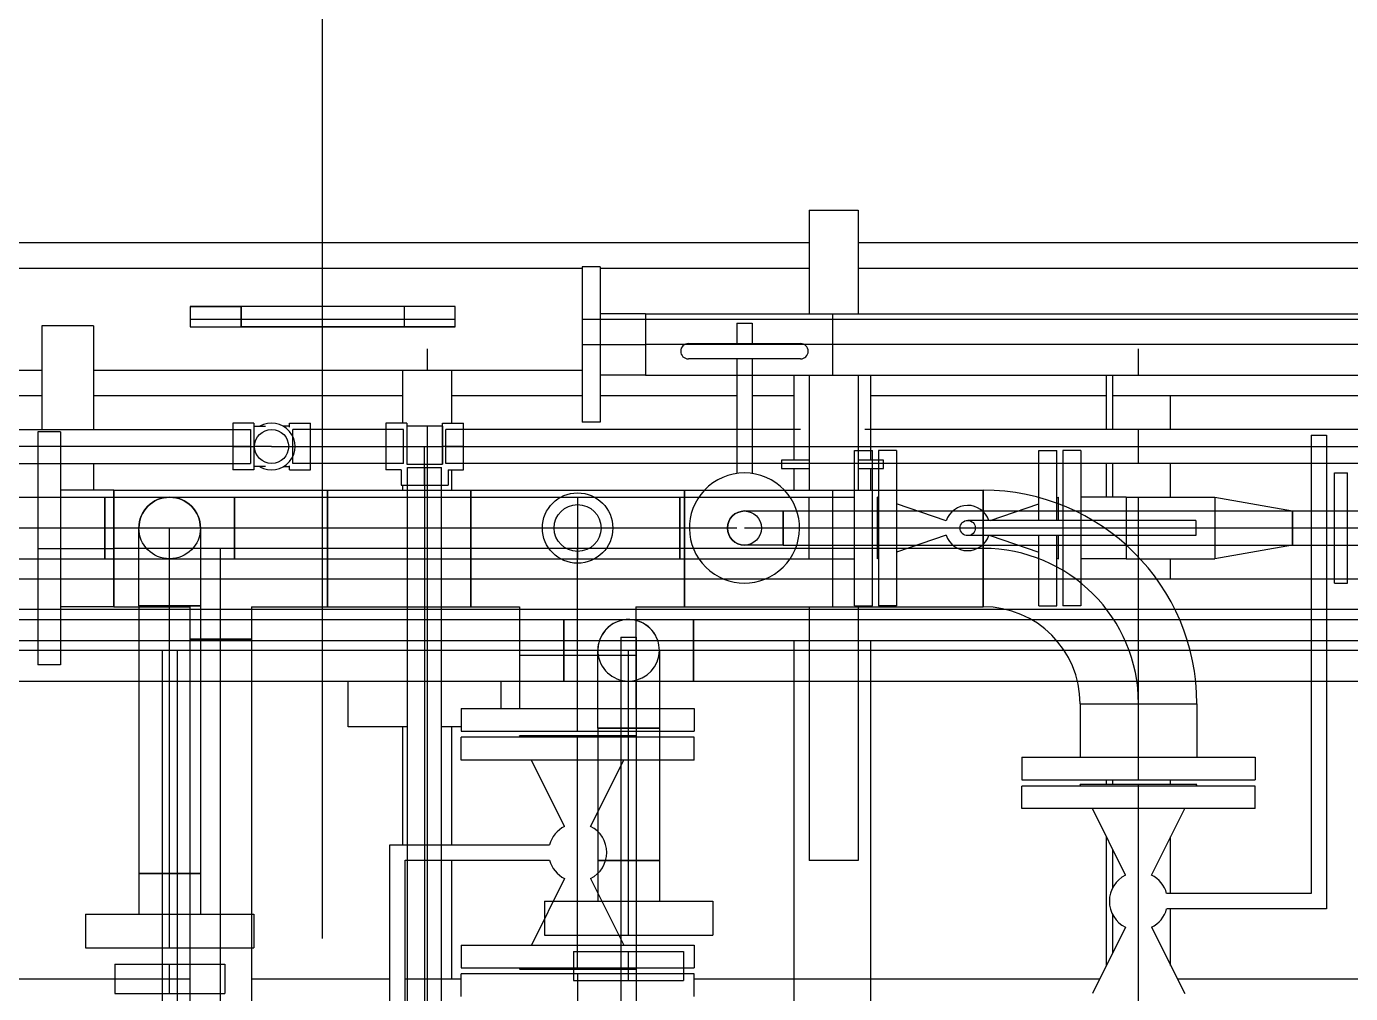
# Model space of a CAD drawing. Header units: inches. Extents: x 295136 to 296247, y 2627183 to 2627409.
# Drawn here: x 295242.062 to 295243.361, y 2627282.395 to 2627283.344 of the extents above; entities that cross this region are included whole.
import ezdxf

# ---------------------------------------------------------------- set-up
doc = ezdxf.new("R2010")
doc.units = ezdxf.units.IN
doc.header["$MEASUREMENT"] = 0
doc.layers.add('EQUIPMENT LAYOUT-EMBED 1_DWG$0$DwgTemplate', color=7, linetype='Continuous')
doc.layers.add('Layout', color=6, linetype='Continuous')

# ---------------------------------------------------------------- blocks, each defined once
blk = doc.blocks.new('A$C55974CAD')
at = {"layer": 'EQUIPMENT LAYOUT-EMBED 1_DWG$0$DwgTemplate', "color": 7, "lineweight": 25}
for p, q in [((52.0302, 6.6), (52.0302, 5.7135)), ((52.0098, 6.3766), (52.0098, 6.2293)), ((52.04, 6.2293), (52.04, 6.3766)), ((52.0702, 6.3766), (52.0702, 6.2293)), ((52.1833, 6.3825), (52.1833, 6.2293)), ((52.2, 6.2293), (52.2, 6.3825)), ((52.2167, 6.3825), (52.2167, 6.0381)), ((52.12, 6.2293), (52.12, 6.325)), ((52.1502, 6.325), (52.1502, 6.2293)), ((51.9698, 6.3046), (51.9698, 6.1301)), ((52, 6.2293), (52, 6.3046)), ((52.0898, 6.3046), (52.0898, 6.2293)), ((52.1, 6.2293), (51.9857, 6.2293)), ((51.9857, 6.207), (51.9857, 6.2293)), ((52, 6.207), (52, 6.2293)), ((52.0098, 6.2293), (52.0098, 6.207)), ((52.04, 6.207), (52.04, 6.2293)), ((52.0702, 6.2293), (52.0702, 5.9453)), ((52.0898, 6.2293), (52.0898, 6.1635)), ((52.1, 6.2293), (52.1, 6.1546)), ((52.2143, 6.2293), (52.1, 6.2293)), ((52.12, 6.1635), (52.12, 6.2293)), ((52.1502, 6.2293), (52.1502, 6.1635)), ((52.1833, 6.2293), (52.1833, 6.207)), ((52.2, 6.207), (52.2, 6.2293)), ((52.2143, 6.207), (52.2143, 6.2293)), ((52.1, 6.207), (51.9857, 6.207)), ((52, 6.1301), (52, 6.207)), ((52.0098, 6.207), (52.0098, 6.0801)), ((52.04, 6.0801), (52.04, 6.207)), ((52.0428, 6.1546), (52.0428, 6.207)), ((52.2143, 6.207), (52.1, 6.207)), ((52.1571, 6.1546), (52.1571, 6.207)), ((52.1833, 6.207), (52.1833, 6.0381)), ((52.2, 6.0381), (52.2, 6.207)), ((51.708, 6.1825), (51.708, 6.1075)), ((51.7413, 6.1825), (51.708, 6.1825)), ((51.7413, 6.1825), (51.7413, 6.1075)), ((51.6635, 6.1539), (51.6635, 6.1)), ((51.6775, 6.1539), (51.6635, 6.1539)), ((51.692, 6.1539), (51.6775, 6.1539)), ((51.692, 6.1539), (51.692, 6.1)), ((52.1, 6.1546), (52.0428, 6.1546)), ((52.0428, 6.1546), (52.1571, 6.1546)), ((52.0428, 6.1546), (52.0428, 6.0801)), ((52.1502, 6.1635), (52.0898, 6.1635)), ((52.0898, 6.1635), (52.12, 6.1635)), ((52.0898, 6.1635), (52.0898, 6.0365)), ((52.1571, 6.1546), (52.1, 6.1546)), ((52.1, 6.1546), (52.1, 6.1546)), ((52.1, 6.1546), (52.1, 6.1546)), ((52.1, 5.9453), (52.1, 6.1546)), ((52.12, 6.1635), (52.12, 6.1635)), ((52.12, 6.1635), (52.12, 6.1635)), ((52.12, 6.0365), (52.12, 6.1635)), ((52.12, 6.1635), (52.1502, 6.1635)), ((52.1502, 6.1635), (52.1502, 6.0365)), ((52.1571, 6.1546), (52.1571, 5.9453)), ((51.7811, 6.1301), (51.7413, 6.1301)), ((51.7811, 6.1301), (51.7811, 6.1075)), ((51.7811, 6.1075), (51.7811, 6.1301)), ((52.0098, 6.1301), (51.7811, 6.1301)), ((51.9698, 6.1301), (51.9698, 6.0198)), ((52, 6.0198), (52, 6.1301)), ((52.0438, 6.1301), (52.0098, 6.1301)), ((52.0438, 6.0698), (52.0438, 6.1301)), ((52.0438, 6.1301), (52.0438, 6.0698)), ((52.0438, 6.1301), (52.12, 6.1301)), ((51.692, 6.1075), (51.6025, 6.1075)), ((52.0001, 6.1075), (51.692, 6.1075)), ((51.708, 6.1075), (51.708, 6.1)), ((51.7413, 6.1075), (51.7413, 6.1)), ((51.7811, 6.1075), (51.7811, 6.1)), ((51.7811, 6.0925), (51.7811, 6.1075)), ((52.0001, 6.1075), (52.0001, 6.1)), ((51.692, 6.0925), (51.6025, 6.0925)), ((51.6635, 6.1), (51.692, 6.1)), ((51.6635, 6.1), (51.6635, 6.046)), ((51.692, 6.1), (51.692, 6.0801)), ((52.0001, 6.0925), (51.692, 6.0925)), ((51.708, 6.1), (51.7811, 6.1)), ((51.708, 6.1), (51.708, 6.0925)), ((51.708, 6.0925), (51.708, 6.0801)), ((51.7413, 6.1), (51.7413, 6.0925)), ((51.7413, 6.0925), (51.7413, 6.0801)), ((51.7811, 6.1), (51.7811, 6.0925)), ((51.7811, 6.1), (52.0001, 6.1)), ((51.7811, 6.0925), (51.7811, 6.0801)), ((51.7811, 6.0801), (51.7811, 6.0925)), ((52.0001, 6.1), (52.0001, 6.0925)), ((52.0001, 6.1), (52.0098, 6.1)), ((52.0098, 6.1), (52.0438, 6.1)), ((52.0438, 6.1), (52.0438, 6.1)), ((52.0438, 6.1), (52.0438, 6.1)), ((52.0438, 6.1), (52.12, 6.1)), ((52.0111, 6.0801), (51.2762, 6.0801)), ((51.692, 6.0801), (51.692, 6.046)), ((51.708, 6.0801), (51.708, 6.0198)), ((51.7413, 6.0801), (51.7413, 6.0198)), ((51.7811, 6.0801), (51.7811, 6.0698)), ((51.7811, 6.0698), (51.7811, 6.0801)), ((52.0098, 6.0801), (52.0098, 6.0198)), ((52.0111, 6.0198), (52.0111, 6.0801)), ((52.0111, 6.0801), (52.0111, 6.0198)), ((52.0428, 6.0801), (52.0111, 6.0801)), ((52.04, 6.0198), (52.04, 6.0801)), ((51.7811, 6.0698), (51.7413, 6.0698)), ((52.0438, 6.0698), (51.7811, 6.0698)), ((52.12, 6.0698), (52.0438, 6.0698)), ((51.2762, 6.05), (52.0111, 6.05)), ((51.692, 6.046), (51.6635, 6.046)), ((52.0111, 6.05), (52.0111, 6.05)), ((52.0111, 6.05), (52.1, 6.05)), ((52.223, 6.0381), (52.177, 6.0381)), ((52.177, 6.0174), (52.177, 6.0381)), ((52.1833, 6.0381), (52.1833, 6.0206)), ((52.2, 6.0381), (52.2, 6.0206)), ((52.2, 6.0206), (52.2, 6.0381)), ((52.2167, 6.0381), (52.2167, 6.0206)), ((52.223, 6.0174), (52.223, 6.0381)), ((52.1502, 6.0365), (52.0898, 6.0365)), ((52.0898, 6.0365), (52.0898, 5.9453)), ((52.0898, 6.0365), (52.12, 6.0365)), ((52.12, 5.9453), (52.12, 6.0365)), ((52.12, 6.0365), (52.12, 6.0365)), ((52.12, 6.0365), (52.1502, 6.0365)), ((52.1502, 6.0365), (52.1502, 5.9453)), ((52.0111, 6.0198), (51.2762, 6.0198)), ((51.708, 6.0198), (51.708, 6.0174)), ((51.7413, 6.0174), (51.708, 6.0174)), ((51.7413, 6.0198), (51.7413, 6.0174)), ((51.9698, 6.0198), (51.9698, 5.8667)), ((52, 5.8667), (52, 6.0198)), ((52.0098, 6.0198), (52.0098, 5.7571)), ((52.0428, 6.0198), (52.0111, 6.0198)), ((52.04, 5.7571), (52.04, 6.0198)), ((52.0428, 6.0198), (52.0428, 5.9453)), ((52.223, 6.0174), (52.177, 6.0174)), ((52.1802, 6.006), (52.1802, 6.0174)), ((52.2167, 6.0206), (52.1833, 6.0206)), ((52.2, 6.0206), (52.2, 6.0174)), ((52.2, 6.0174), (52.2, 6.0174)), ((52.2, 6), (52.2, 6.0174)), ((52.2198, 6.0174), (52.2198, 6.006)), ((52.2, 6), (52.2, 5.9619)), ((52.1802, 5.9883), (52.1802, 5.9825)), ((52.2198, 5.9825), (52.2198, 5.9883)), ((52.177, 5.9825), (52.181, 5.9825)), ((52.177, 5.9825), (52.177, 5.9619)), ((52.1833, 5.9793), (52.2167, 5.9793)), ((52.1833, 5.9619), (52.1833, 5.9793)), ((52.2167, 5.9619), (52.2167, 5.9793)), ((52.219, 5.9825), (52.223, 5.9825)), ((52.223, 5.9825), (52.223, 5.9619)), ((52.177, 5.9619), (52.223, 5.9619)), ((52.1833, 5.8881), (52.1833, 5.9619)), ((52.2, 5.9619), (52.2, 5.8881)), ((52.2167, 5.8881), (52.2167, 5.9619)), ((52.0428, 5.9453), (52.1571, 5.9453)), ((52.1, 5.9453), (52.0428, 5.9453)), ((52.0428, 5.9453), (52.0428, 5.8046)), ((52.0702, 5.9453), (52.0702, 5.9453)), ((52.0702, 5.9453), (52.0702, 5.5953)), ((52.0898, 5.9453), (52.0898, 5.9453)), ((52.0898, 5.9453), (52.0898, 5.7)), ((52.1, 5.9453), (52.1, 5.9453)), ((52.1, 5.8046), (52.1, 5.9453)), ((52.1571, 5.9453), (52.1, 5.9453)), ((52.12, 5.7), (52.12, 5.9453)), ((52.12, 5.9453), (52.12, 5.9453)), ((52.1502, 5.9453), (52.1502, 5.9453)), ((52.1502, 5.9453), (52.1502, 5.7)), ((52.1571, 5.9453), (52.1571, 5.8046)), ((51.3445, 5.8841), (51.7942, 5.8841)), ((51.7942, 5.8841), (51.8092, 5.8841)), ((51.8092, 5.8841), (51.8092, 5.7276)), ((52.223, 5.8881), (52.177, 5.8881)), ((52.177, 5.873), (52.177, 5.8881)), ((52.1833, 5.8706), (52.1833, 5.8881)), ((52.2, 5.8881), (52.2, 5.8706)), ((52.2, 5.8881), (52.2, 5.8706)), ((52.2167, 5.8706), (52.2167, 5.8881)), ((52.223, 5.8674), (52.223, 5.8881)), ((51.3445, 5.8691), (51.7942, 5.8691)), ((51.7942, 5.8691), (51.7942, 5.7276)), ((52.1619, 5.873), (52.1619, 5.85)), ((52.177, 5.873), (52.1619, 5.873)), ((52.1833, 5.8706), (52.2167, 5.8706)), ((52.2, 5.8706), (52.2, 5.8674)), ((51.6025, 5.8667), (51.6775, 5.8667)), ((51.6775, 5.8667), (51.7942, 5.8667)), ((51.7942, 5.8667), (51.8092, 5.8667)), ((51.8092, 5.8667), (52.0098, 5.8667)), ((51.9698, 5.8667), (51.9698, 5.8333)), ((52, 5.8333), (52, 5.8667)), ((52.0098, 5.8667), (52.1571, 5.8667)), ((52.1571, 5.8667), (52.1619, 5.8667)), ((52.1619, 5.8667), (52.1794, 5.8667)), ((52.1794, 5.8667), (52.1794, 5.8333)), ((52.1825, 5.8674), (52.1825, 5.85)), ((52.223, 5.8674), (52.1825, 5.8674)), ((52.2, 5.8674), (52.2, 5.8325)), ((52.2198, 5.8325), (52.2198, 5.8674)), ((51.6775, 5.85), (51.6025, 5.85)), ((51.7942, 5.85), (51.6775, 5.85)), ((51.8092, 5.85), (51.7942, 5.85)), ((52.0098, 5.85), (51.8092, 5.85)), ((52.1571, 5.85), (52.0098, 5.85)), ((52.1619, 5.85), (52.1571, 5.85)), ((52.1619, 5.85), (52.1794, 5.85)), ((52.1619, 5.85), (52.1619, 5.827)), ((52.1794, 5.85), (52.1619, 5.85)), ((52.1794, 5.85), (52.1825, 5.85)), ((52.1825, 5.85), (52.2, 5.85)), ((52.1825, 5.85), (52.1825, 5.8325)), ((51.6025, 5.8333), (51.6775, 5.8333)), ((51.6775, 5.8333), (51.7942, 5.8333)), ((51.7942, 5.8333), (51.8092, 5.8333)), ((51.8092, 5.8333), (52.0098, 5.8333)), ((51.9698, 5.8333), (51.9698, 5.7571)), ((52, 5.7571), (52, 5.8333)), ((52.0098, 5.8333), (52.1571, 5.8333)), ((52.1571, 5.8333), (52.1619, 5.8333)), ((52.1619, 5.8333), (52.1794, 5.8333)), ((52.1825, 5.8325), (52.223, 5.8325)), ((52.2198, 5.8325), (52.1825, 5.8325)), ((52.1833, 5.8293), (52.2167, 5.8293)), ((52.1833, 5.8119), (52.1833, 5.8293)), ((52.2, 5.8325), (52.2, 5.8325)), ((52.2, 5.8293), (52.2, 5.8325)), ((52.2, 5.8325), (52.2, 5.8325)), ((52.2, 5.8293), (52.2, 5.8119)), ((52.2, 5.8119), (52.2, 5.8293)), ((52.2167, 5.8119), (52.2167, 5.8293)), ((52.223, 5.8325), (52.223, 5.8119)), ((52.177, 5.827), (52.1619, 5.827)), ((52.177, 5.827), (52.177, 5.8119)), ((51.6604, 5.8143), (51.6827, 5.8143)), ((51.6827, 5.5857), (51.6827, 5.8143)), ((51.6886, 5.8143), (51.6886, 5.5857)), ((51.7109, 5.8143), (51.6886, 5.8143)), ((51.7109, 5.8143), (51.7109, 5.5857)), ((51.8924, 5.5857), (51.8924, 5.8143)), ((51.8924, 5.8143), (51.9147, 5.8143)), ((51.9147, 5.5857), (51.9147, 5.8143)), ((51.9207, 5.8143), (51.9207, 5.5857)), ((51.943, 5.8143), (51.9207, 5.8143)), ((51.943, 5.8143), (51.943, 5.5857)), ((52.0428, 5.8046), (52.1571, 5.8046)), ((52.0428, 5.8046), (52.0428, 5.7571)), ((52.1, 5.8046), (52.0428, 5.8046)), ((52.1, 5.8046), (52.1, 5.8046)), ((52.1, 5.5953), (52.1, 5.8046)), ((52.1, 5.8046), (52.1, 5.8046)), ((52.1571, 5.8046), (52.1, 5.8046)), ((52.1571, 5.8046), (52.1571, 5.5953)), ((52.177, 5.8119), (52.223, 5.8119)), ((52.1833, 5.5), (52.1833, 5.8119)), ((52.2, 5.8119), (52.2, 5.4875)), ((52.2167, 5.4875), (52.2167, 5.8119)), ((51.6871, 5.7571), (51.6871, 5.6428)), ((51.6886, 5.7564), (51.6871, 5.7571)), ((51.9147, 5.7564), (51.9162, 5.7571)), ((51.9162, 5.6428), (51.9162, 5.7571)), ((51.9953, 5.7571), (51.943, 5.7571)), ((51.9698, 5.7571), (51.9698, 5.7135)), ((51.9953, 5.7571), (51.9953, 5.6428)), ((51.9954, 5.7571), (51.9954, 5.6428)), ((52.0428, 5.7571), (51.9954, 5.7571)), ((52, 5.7135), (52, 5.7571)), ((52.0098, 5.7571), (52.0098, 5.6428)), ((52.04, 5.6428), (52.04, 5.7571)), ((51.776, 5.7128), (51.7109, 5.7452)), ((51.8273, 5.7128), (51.8924, 5.7452)), ((51.7207, 5.7325), (51.7207, 5.6596)), ((51.7364, 5.7325), (51.7207, 5.7325)), ((51.754, 5.7325), (51.7364, 5.7325)), ((51.754, 5.7325), (51.754, 5.7237)), ((51.754, 5.7237), (51.754, 5.6762)), ((51.9953, 5.7135), (51.9698, 5.7135)), ((51.9698, 5.7135), (51.9953, 5.7135)), ((51.9698, 5.7135), (51.9698, 5.6198)), ((51.9954, 5.7135), (51.9953, 5.7135)), ((51.9953, 5.7135), (51.9954, 5.7135)), ((52.0302, 5.7135), (51.9954, 5.7135)), ((51.9954, 5.7135), (52, 5.7135)), ((52, 5.7135), (52, 5.7135)), ((52, 5.7135), (52, 5.7135)), ((52, 5.6198), (52, 5.7135)), ((52, 5.7135), (52.0302, 5.7135)), ((52.0302, 5.7135), (52.0302, 5.5865)), ((51.6827, 5.7), (51.608, 5.7)), ((51.6762, 5.7039), (51.6762, 5.65)), ((51.6827, 5.7039), (51.6762, 5.7039)), ((51.6871, 5.7039), (51.6827, 5.7039)), ((51.7047, 5.7039), (51.6871, 5.7039)), ((51.6871, 5.7), (51.9162, 5.7)), ((51.7047, 5.7039), (51.7047, 5.65)), ((51.9207, 5.7), (51.9953, 5.7)), ((51.9953, 5.7), (51.9954, 5.7)), ((51.9954, 5.7), (52.1, 5.7)), ((52.1502, 5.7), (52.0898, 5.7)), ((52.0898, 5.7), (52.0898, 5.5999)), ((52.12, 5.5999), (52.12, 5.7)), ((52.12, 5.7), (52.12, 5.7)), ((52.12, 5.7), (52.12, 5.7)), ((52.1502, 5.7), (52.1502, 5.5999)), ((51.776, 5.6872), (51.7109, 5.6547)), ((51.8273, 5.6872), (51.8924, 5.6547)), ((52.3, 5.6955), (52.2238, 5.6955)), ((52.2238, 5.678), (52.2238, 5.6955)), ((52.3, 5.6955), (52.3, 5.6335)), ((52.3762, 5.6955), (52.3, 5.6955)), ((52.3762, 5.678), (52.3762, 5.6955)), ((51.7619, 5.6801), (51.754, 5.6801)), ((51.754, 5.6762), (51.754, 5.6575)), ((51.781, 5.6801), (51.7619, 5.6801)), ((51.7938, 5.6801), (51.781, 5.6801)), ((51.7938, 5.6724), (51.7938, 5.6801)), ((51.8223, 5.6801), (51.7938, 5.6801)), ((51.7938, 5.6801), (51.7938, 5.6724)), ((51.8414, 5.6801), (51.8223, 5.6801)), ((51.9162, 5.6801), (51.8414, 5.6801)), ((51.9207, 5.6801), (51.9162, 5.6801)), ((51.9238, 5.6801), (51.9207, 5.6801)), ((51.9238, 5.6198), (51.9238, 5.6801)), ((51.9238, 5.6801), (51.9238, 5.6198)), ((51.9238, 5.6801), (51.9953, 5.6801)), ((51.9953, 5.6801), (51.9954, 5.6801)), ((51.9954, 5.6801), (52, 5.6801)), ((52.3, 5.678), (52.2238, 5.678)), ((52.2698, 5.6335), (52.2698, 5.678)), ((52.3762, 5.678), (52.3, 5.678)), ((52.3302, 5.6335), (52.3302, 5.678)), ((51.7938, 5.6575), (51.7938, 5.6724)), ((51.7938, 5.6724), (51.7938, 5.6575)), ((51.7165, 5.6575), (51.5128, 5.6575)), ((51.6762, 5.65), (51.7047, 5.65)), ((51.6762, 5.65), (51.6762, 5.596)), ((51.7047, 5.65), (51.7047, 5.596)), ((51.8869, 5.6575), (51.7165, 5.6575)), ((51.7207, 5.6596), (51.7207, 5.6575)), ((51.7207, 5.6575), (51.7207, 5.65)), ((51.7207, 5.65), (51.7938, 5.65)), ((51.7207, 5.65), (51.7207, 5.6425)), ((51.754, 5.6575), (51.754, 5.65)), ((51.754, 5.65), (51.754, 5.6425)), ((51.7938, 5.6425), (51.7938, 5.6575)), ((51.7938, 5.6575), (51.7938, 5.65)), ((51.7938, 5.65), (51.9238, 5.65)), ((51.7938, 5.65), (51.7938, 5.6425)), ((51.9162, 5.6575), (51.8869, 5.6575)), ((51.9207, 5.6575), (51.9162, 5.6575)), ((51.9953, 5.6575), (51.9207, 5.6575)), ((51.9238, 5.65), (51.9238, 5.65)), ((51.9238, 5.65), (51.9238, 5.65)), ((51.9238, 5.65), (52, 5.65)), ((51.9954, 5.6575), (51.9953, 5.6575)), ((52.0128, 5.6575), (51.9954, 5.6575)), ((52.0128, 5.6575), (52.0128, 5.65)), ((52.0128, 5.65), (52.0128, 5.6425)), ((51.7109, 5.6425), (51.6025, 5.6425)), ((51.6886, 5.6436), (51.6871, 5.6428)), ((51.8924, 5.6425), (51.7109, 5.6425)), ((51.7207, 5.6425), (51.7207, 5.5674)), ((51.754, 5.6425), (51.754, 5.5674)), ((51.7938, 5.6198), (51.7938, 5.6425)), ((51.7938, 5.6425), (51.7938, 5.6198)), ((51.9147, 5.6425), (51.8924, 5.6425)), ((51.9147, 5.6436), (51.9162, 5.6428)), ((51.9207, 5.6425), (51.9147, 5.6425)), ((51.943, 5.6425), (51.9207, 5.6425)), ((51.9953, 5.6428), (51.943, 5.6428)), ((52.0098, 5.6425), (51.943, 5.6425)), ((52.0428, 5.6428), (51.9954, 5.6428)), ((52.0098, 5.6428), (52.0098, 5.473)), ((52.0128, 5.6425), (52.0098, 5.6425)), ((52.04, 5.473), (52.04, 5.6428)), ((52.0428, 5.6428), (52.0428, 5.5953)), ((52.3, 5.6335), (52.2698, 5.6335)), ((52.2698, 5.6335), (52.2698, 3.1179)), ((52.3, 5.6335), (52.2698, 5.6335)), ((52.3, 3.1179), (52.3, 5.6335)), ((52.3302, 5.6335), (52.3, 5.6335)), ((52.3302, 5.6335), (52.3, 5.6335)), ((52.3302, 5.6335), (52.3302, 3.1179)), ((51.7938, 5.6198), (51.754, 5.6198)), ((51.8924, 5.6198), (51.7938, 5.6198)), ((51.9147, 5.6198), (51.8924, 5.6198)), ((51.9207, 5.6198), (51.9147, 5.6198)), ((51.9238, 5.6198), (51.9207, 5.6198)), ((51.943, 5.6198), (51.9238, 5.6198)), ((52, 5.6198), (51.943, 5.6198)), ((51.9698, 5.6198), (51.9698, 5.5865)), ((52, 5.5865), (52, 5.6198)), ((51.6827, 5.596), (51.6762, 5.596)), ((51.6886, 5.596), (51.6827, 5.596)), ((51.7047, 5.596), (51.6886, 5.596)), ((52.1502, 5.5999), (52.0898, 5.5999)), ((52.0898, 5.5999), (52.12, 5.5999)), ((52.0898, 5.5999), (52.0898, 5.5953)), ((52.12, 5.5953), (52.12, 5.5999)), ((52.12, 5.5999), (52.12, 5.5998)), ((52.12, 5.5999), (52.1502, 5.5999)), ((52.12, 5.5998), (52.12, 5.5998)), ((52.1502, 5.5999), (52.1502, 5.5953)), ((51.6604, 5.5857), (51.6827, 5.5857)), ((51.7109, 5.5857), (51.6886, 5.5857)), ((51.8924, 5.5857), (51.9147, 5.5857)), ((51.943, 5.5857), (51.9207, 5.5857)), ((51.9698, 5.5865), (51.9698, 5.5865)), ((51.9698, 5.5865), (52, 5.5865)), ((52.0098, 5.5865), (51.9698, 5.5865)), ((51.9698, 5.5865), (51.9698, 5.4875)), ((52, 5.5865), (52, 5.5865)), ((52, 5.5865), (52.0098, 5.5865)), ((52, 5.4875), (52, 5.5865)), ((52.0098, 5.5865), (52.0302, 5.5865)), ((52.0302, 5.5865), (52.0098, 5.5865)), ((52.0302, 5.5865), (52.0302, 5.5865)), ((52.0302, 5.5865), (52.0302, 4.3262)), ((52.1, 5.5953), (52.0428, 5.5953)), ((52.0428, 5.5953), (52.0428, 5.3024)), ((52.0428, 5.5953), (52.1571, 5.5953)), ((52.0702, 5.5953), (52.0702, 5.5953)), ((52.0702, 5.5953), (52.0702, 5.1324)), ((52.0898, 5.5953), (52.0898, 5.5953)), ((52.0898, 5.5953), (52.0898, 5.4729)), ((52.1, 5.3024), (52.1, 5.5953)), ((52.1571, 5.5953), (52.1, 5.5953)), ((52.1, 5.5953), (52.1, 5.5953)), ((52.12, 5.5439), (52.12, 5.5953)), ((52.12, 5.5953), (52.12, 5.5953)), ((52.1502, 5.5953), (52.1502, 5.5953)), ((52.1502, 5.5953), (52.1502, 5.4729)), ((52.1571, 5.5953), (52.1571, 5.3024)), ((52.2859, 5.4814), (52.2859, 5.5914)), ((52.3009, 5.5914), (52.3009, 5.4814)), ((51.754, 5.5674), (51.7207, 5.5674)), ((52.1833, 5.5439), (52.1734, 5.5439)), ((52.2167, 5.5439), (52.1833, 5.5439)), ((52.2698, 5.5439), (52.2167, 5.5439)), ((52.2859, 5.5439), (52.2698, 5.5439)), ((52.321, 5.5439), (52.3009, 5.5439)), ((52.321, 5.5439), (52.321, 5.5364)), ((52.1033, 5.4983), (52.1033, 5.5364)), ((52.12, 5.4983), (52.12, 5.5364)), ((52.1367, 5.5364), (52.1367, 5.4983)), ((52.321, 5.5364), (52.321, 5.5289)), ((52.1833, 5.5289), (52.1734, 5.5289)), ((52.2167, 5.5289), (52.1833, 5.5289)), ((52.2698, 5.5289), (52.2167, 5.5289)), ((52.2859, 5.5289), (52.2698, 5.5289)), ((52.321, 5.5289), (52.3009, 5.5289)), ((52.1367, 5.4983), (52.1033, 5.4983)), ((52.1033, 5.4983), (52.1033, 5.1621)), ((52.1033, 5.4983), (52.1367, 5.4983)), ((52.12, 5.1833), (52.12, 5.4983)), ((52.12, 5.4983), (52.12, 5.4983)), ((52.12, 5.4983), (52.12, 5.4983)), ((52.1367, 5.4983), (52.1367, 5.2121)), ((52.1833, 5.4), (52.1833, 5.5)), ((51.9698, 5.4875), (51.9698, 5.4125)), ((52, 5.4125), (52, 5.4875)), ((52.2, 5.4875), (52.2, 5.4125)), ((52.2167, 5.4815), (52.2167, 5.4875)), ((52.0098, 5.473), (52.0098, 5.425)), ((52.04, 5.425), (52.04, 5.473)), ((52.0898, 5.4729), (52.12, 5.4729)), ((52.0898, 5.4729), (52.12, 5.4729)), ((52.0898, 5.4729), (52.0898, 5.4284)), ((52.12, 5.4729), (52.1502, 5.4729)), ((52.12, 5.4729), (52.1502, 5.4729)), ((52.1502, 5.4729), (52.1502, 5.4284)), ((52.0438, 5.4284), (52.12, 5.4284)), ((52.0438, 5.4284), (52.0438, 5.4109)), ((52.12, 5.4284), (52.1962, 5.4284)), ((52.1962, 5.4284), (52.1962, 5.4109)), ((52.0098, 5.425), (52.0098, 5.2303)), ((52.04, 5.2792), (52.04, 5.425)), ((52.2167, 5.4125), (52.2167, 5.4185)), ((51.9698, 5.4125), (51.9698, 5.2098)), ((52, 5.2228), (52, 5.4125)), ((52.0438, 5.4109), (52.12, 5.4109)), ((52.12, 5.4049), (52.0438, 5.4049)), ((52.0438, 5.3874), (52.0438, 5.4049)), ((52.1502, 5.4064), (52.0898, 5.4064)), ((52.0904, 5.4049), (52.0898, 5.4064)), ((52.12, 5.4109), (52.1571, 5.4109)), ((52.1571, 5.4049), (52.12, 5.4049)), ((52.1496, 5.4049), (52.1502, 5.4064)), ((52.1571, 5.4109), (52.1785, 5.4109)), ((52.1785, 5.4049), (52.1571, 5.4049)), ((52.1785, 5.4109), (52.1962, 5.4109)), ((52.1962, 5.4049), (52.1785, 5.4049)), ((52.1962, 5.3874), (52.1962, 5.4049)), ((52.2, 5.4125), (52.2, 4.9808)), ((52.2167, 4.7381), (52.2167, 5.4125)), ((52.1833, 4.9808), (52.1833, 5.4)), ((52.12, 5.3874), (52.0438, 5.3874)), ((52.1129, 5.3386), (52.0963, 5.3874)), ((52.1571, 5.3874), (52.12, 5.3874)), ((52.1271, 5.3386), (52.1437, 5.3874)), ((52.1833, 5.3874), (52.1571, 5.3874)), ((52.1962, 5.3874), (52.1833, 5.3874)), ((52.1125, 5.0937), (52.1125, 5.3175)), ((52.1275, 5.0937), (52.1275, 5.3175)), ((52.1, 5.3024), (52.0428, 5.3024)), ((52.0428, 5.3024), (52.1571, 5.3024)), ((52.1571, 5.3024), (52.1, 5.3024)), ((52.1, 5.3024), (52.1, 5.3024)), ((52.1, 5.3024), (52.1, 5.3024)), ((52.1125, 5.2954), (52.0963, 5.2477)), ((52.1275, 5.2954), (52.1437, 5.2477)), ((52.04, 5.1143), (52.04, 5.2792)), ((51.8447, 5.0357), (51.8447, 5.2643)), ((51.8447, 5.2643), (51.8669, 5.2643)), ((51.8669, 5.0357), (51.8669, 5.2643)), ((51.8729, 5.2643), (51.8729, 5.0357)), ((51.8952, 5.2643), (51.8729, 5.2643)), ((51.8952, 5.2643), (51.8952, 5.0357)), ((52.0438, 5.2477), (52.1125, 5.2477)), ((52.0438, 5.2477), (52.0438, 5.2302)), ((52.1275, 5.2477), (52.1499, 5.2477)), ((52.1499, 5.2477), (52.1833, 5.2477)), ((52.1833, 5.2477), (52.1962, 5.2477)), ((52.1962, 5.2477), (52.1962, 5.2302)), ((52, 5.0995), (52, 5.2228)), ((52.0098, 5.2303), (52.0098, 5.1023)), ((52.0438, 5.2302), (52.1125, 5.2302)), ((52.12, 5.2242), (52.0438, 5.2242)), ((52.0438, 5.2067), (52.0438, 5.2242)), ((52.0904, 5.2302), (52.0898, 5.2286)), ((52.0898, 5.2286), (52.1125, 5.2286)), ((52.142, 5.2242), (52.12, 5.2242)), ((52.1275, 5.2302), (52.1443, 5.2302)), ((52.1275, 5.2286), (52.1437, 5.2286)), ((52.1833, 5.2242), (52.142, 5.2242)), ((52.1437, 5.2286), (52.1502, 5.2286)), ((52.1443, 5.2302), (52.1833, 5.2302)), ((52.1496, 5.2302), (52.1502, 5.2286)), ((52.1833, 5.2302), (52.1962, 5.2302)), ((52.1962, 5.2242), (52.1833, 5.2242)), ((52.1962, 5.2067), (52.1962, 5.2242)), ((51.8669, 5.2064), (51.8685, 5.2071)), ((51.8685, 5.0928), (51.8685, 5.2071)), ((51.9476, 5.2071), (51.8952, 5.2071)), ((51.9476, 5.2071), (51.9476, 5.0928)), ((51.9476, 5.2071), (51.9476, 5.0928)), ((51.9698, 5.2098), (51.9698, 5.094)), ((52.12, 5.2067), (52.0438, 5.2067)), ((52.0898, 5.1622), (52.0898, 5.2067)), ((52.1367, 5.2067), (52.12, 5.2067)), ((52.1367, 5.2121), (52.1367, 4.9808)), ((52.1833, 5.2067), (52.1367, 5.2067)), ((52.1502, 5.1622), (52.1502, 5.2067)), ((52.1962, 5.2067), (52.1833, 5.2067)), ((51.7283, 5.1628), (51.6632, 5.1952)), ((51.7795, 5.1628), (51.8447, 5.1952)), ((52.12, 4.9808), (52.12, 5.1833)), ((52.1367, 5.1622), (52.0898, 5.1622)), ((52.0898, 5.1622), (52.0898, 5.1485)), ((52.12, 5.1622), (52.0898, 5.1622)), ((52.1033, 5.1621), (52.1033, 4.9808)), ((52.1367, 5.1622), (52.12, 5.1622)), ((52.1502, 5.1622), (52.1367, 5.1622)), ((52.1502, 5.1622), (52.1367, 5.1622)), ((52.1502, 5.1622), (52.1502, 5.0751)), ((51.6394, 5.15), (51.8685, 5.15)), ((51.8729, 5.15), (51.9476, 5.15)), ((51.9476, 5.15), (51.9476, 5.15)), ((51.9476, 5.15), (51.9476, 5.15)), ((52.0898, 5.1485), (52.0898, 5.0751)), ((51.7283, 5.1372), (51.6632, 5.1047)), ((51.7795, 5.1372), (51.8447, 5.1047)), ((52.0702, 5.1324), (52.0702, 4.9808)), ((51.7464, 4.9658), (51.7464, 5.1223)), ((51.7614, 4.9808), (51.7614, 5.1223)), ((52.0098, 5.1023), (52.0098, 4.9808)), ((52.04, 4.9808), (52.04, 5.1143)), ((51.8669, 5.0936), (51.8685, 5.0928)), ((51.9476, 5.0928), (51.8952, 5.0928)), ((51.9698, 5.094), (51.9698, 4.9808)), ((52, 4.9808), (52, 5.0995)), ((52.12, 5.0937), (52.1125, 5.0937)), ((52.1275, 5.0937), (52.12, 5.0937)), ((52.1033, 5.0751), (52.0898, 5.0751)), ((52.1033, 4.9989), (52.0898, 5.0751)), ((52.1033, 5.0751), (52.0898, 5.0751)), ((52.12, 5.0751), (52.1033, 5.0751)), ((52.1367, 5.0751), (52.1033, 5.0751)), ((52.1367, 5.0751), (52.12, 5.0751)), ((52.1502, 5.0751), (52.1367, 5.0751)), ((52.1502, 5.0751), (52.1367, 4.9989)), ((52.1502, 5.0751), (52.1367, 5.0751)), ((51.8447, 5.0357), (51.8669, 5.0357)), ((51.8952, 5.0357), (51.8729, 5.0357)), ((52.12, 4.9989), (52.1033, 4.9989)), ((52.1033, 4.9989), (52.12, 4.9989)), ((52.1367, 4.9989), (52.12, 4.9989)), ((52.12, 4.9989), (52.1367, 4.9989)), ((52.2111, 4.9808), (51.7614, 4.9808)), ((51.9698, 4.9808), (51.9698, 4.9658)), ((52, 4.9658), (52, 4.9808)), ((52.0098, 4.9808), (52.0098, 4.9658)), ((52.04, 4.9658), (52.04, 4.9808)), ((52.0702, 4.9808), (52.0702, 4.9658)), ((52.1033, 4.9808), (52.1033, 4.9658)), ((52.12, 4.9658), (52.12, 4.9808)), ((52.1367, 4.9808), (52.1367, 4.9658)), ((52.1833, 4.9658), (52.1833, 4.9808)), ((52.2, 4.9808), (52.2, 4.9658)), ((52.2111, 4.9808), (52.2111, 4.9658)), ((51.7614, 4.9658), (51.7464, 4.9658)), ((52.2111, 4.9658), (51.7614, 4.9658)), ((51.9698, 4.9658), (51.9698, 4.3262)), ((52, 4.3262), (52, 4.9658)), ((52.0098, 4.9658), (52.0098, 4.5167)), ((52.04, 4.55), (52.04, 4.9658)), ((52.0702, 4.9658), (52.0702, 4.5167)), ((52.1033, 4.9658), (52.1033, 4.192)), ((52.12, 4.025), (52.12, 4.9658)), ((52.1367, 4.9658), (52.1367, 4)), ((52.1833, 4.7381), (52.1833, 4.9658)), ((52.2, 4.9658), (52.2, 4.7381)), ((52.066, 4.9578), (52.0702, 4.9578)), ((52.066, 4.9578), (52.066, 4.9451)), ((52.0702, 4.9578), (52.1033, 4.9578)), ((52.1033, 4.9578), (52.12, 4.9578)), ((52.12, 4.9578), (52.1367, 4.9578)), ((52.1367, 4.9578), (52.174, 4.9578)), ((52.174, 4.9578), (52.174, 4.9451)), ((52.066, 4.9451), (52.0702, 4.9451)), ((52.0702, 4.9451), (52.1033, 4.9451)), ((52.1033, 4.9451), (52.12, 4.9451)), ((52.12, 4.9451), (52.1367, 4.9451)), ((52.1367, 4.9451), (52.174, 4.9451))]:
    blk.add_line(p, q, dxfattribs=at)
at = {"layer": 'EQUIPMENT LAYOUT-EMBED 1_DWG$0$DwgTemplate', "color": 1, "lineweight": 25}
for p, q in [((52.275, 6.4), (52.275, 6.2254)), ((52.375, 6.4), (52.375, 5.6955)), ((51.6775, 6.0801), (51.6775, 6.375)), ((52.25, 6.3), (52.25, 6.2254)), ((52.25, 6.1746), (52.25, 5.8713)), ((52.275, 6.1746), (52.275, 5.6955)), ((51.6775, 5.8841), (51.6775, 6.0198)), ((51.7173, 5.95), (52.0098, 5.95)), ((52.0098, 5.95), (52.1571, 5.95)), ((52.1571, 5.95), (52.3173, 5.95)), ((52.3173, 5.95), (52.3373, 5.95)), ((52.3373, 5.95), (52.9373, 5.95)), ((51.6775, 5.8143), (51.6775, 5.8691)), ((51.8092, 5.8713), (51.925, 5.8713)), ((52.1571, 5.8713), (52.1619, 5.8713)), ((52.223, 5.8713), (52.275, 5.8713)), ((51.6775, 5.8233), (51.7942, 5.8233)), ((51.8092, 5.8233), (51.925, 5.8233)), ((52.1571, 5.8233), (52.177, 5.8233)), ((52.223, 5.8233), (52.275, 5.8233)), ((52.25, 5.8233), (52.25, 5.6955)), ((52.25, 5.678), (52.25, 5.5439)), ((52.375, 5.678), (52.375, 5.473)), ((51.6775, 5.1881), (51.6775, 5.5857)), ((52.25, 5.5289), (52.25, 5.4875)), ((52.1865, 5.5), (52.1785, 5.5)), ((52.1785, 5.5), (52.1785, 5.473)), ((52.1865, 5.473), (52.1865, 5.5)), ((51.3, 5.4875), (52.0098, 5.4875)), ((52.1571, 5.4875), (52.1785, 5.4875)), ((52.1865, 5.4875), (52.2698, 5.4875)), ((51.7939, 5.425), (51.7939, 5.473)), ((52.0428, 5.473), (51.7939, 5.473)), ((52.2698, 5.473), (52.1571, 5.473)), ((52.4318, 5.473), (52.3302, 5.473)), ((52.4318, 5.473), (52.4318, 5.425)), ((52.0428, 5.425), (51.7939, 5.425)), ((52.2698, 5.425), (52.1571, 5.425)), ((52.1785, 5.425), (52.1785, 5.4)), ((52.1865, 5.4), (52.1865, 5.425)), ((52.4318, 5.425), (52.3302, 5.425)), ((52.375, 5.425), (52.375, 3.3635)), ((51.3, 5.4125), (52.0098, 5.4125)), ((52.1571, 5.4125), (52.1785, 5.4125)), ((52.1865, 5.4125), (52.2698, 5.4125)), ((52.25, 5.4125), (52.25, 5.1815)), ((52.1785, 5.4), (52.1865, 5.4)), ((51.6908, 5.1815), (51.8171, 5.1815)), ((51.8685, 5.1815), (51.8729, 5.1815)), ((52.1502, 5.1815), (52.1833, 5.1815)), ((52.2167, 5.1815), (52.2698, 5.1815)), ((51.7409, 5.1755), (51.7028, 5.1755)), ((51.805, 5.1755), (51.767, 5.1755)), ((51.8729, 5.1755), (51.8685, 5.1755)), ((52.1833, 5.1755), (52.1502, 5.1755)), ((52.2698, 5.1755), (52.2167, 5.1755)), ((52.25, 5.1755), (52.25, 4.725)), ((51.6908, 5.1185), (51.7464, 5.1185)), ((51.7614, 5.1185), (51.8171, 5.1185)), ((51.8685, 5.1185), (51.8729, 5.1185)), ((52.0702, 5.1185), (52.0898, 5.1185)), ((52.1502, 5.1185), (52.1833, 5.1185)), ((52.2167, 5.1185), (52.25, 5.1185)), ((51.6775, 3.7685), (51.6775, 5.1118))]:
    blk.add_line(p, q, dxfattribs=at)
at = {"layer": 'EQUIPMENT LAYOUT-EMBED 1_DWG$0$DwgTemplate', "color": 54, "lineweight": 25}
for p, q in [((52.4, 6.4), (52.4, 5.473)), ((52.4, 5.425), (52.4, 3.3635))]:
    blk.add_line(p, q, dxfattribs=at)
at = {"layer": 'EQUIPMENT LAYOUT-EMBED 1_DWG$0$DwgTemplate', "color": 3, "lineweight": 25}
for p, q in [((52.3183, 6.2254), (52.2167, 6.2254)), ((52.3183, 6.1746), (52.3183, 6.2254)), ((52.1833, 6.1746), (52.1571, 6.1746)), ((52.3183, 6.1746), (52.2167, 6.1746)), ((51.925, 5.925), (51.9698, 5.925)), ((51.925, 5.8667), (51.925, 5.925)), ((51.925, 5.8143), (51.925, 5.8333)), ((51.943, 5.775), (51.9698, 5.775)), ((52.1571, 5.45), (52.0428, 5.45)), ((52.3302, 5.45), (52.2698, 5.45))]:
    blk.add_line(p, q, dxfattribs=at)
at = {"layer": 'EQUIPMENT LAYOUT-EMBED 1_DWG$0$DwgTemplate', "color": 5, "lineweight": 25}
for p, q in [((52.3373, 6.08), (52.3173, 6.08)), ((52.3373, 6.08), (52.3173, 6.08)), ((52.3173, 6.08), (52.3173, 6.03)), ((52.3173, 6.08), (52.3173, 6.03)), ((52.3373, 6.03), (52.3373, 6.08)), ((52.3373, 6.08), (52.3373, 6.03)), ((52.3173, 6.03), (52.3373, 6.03)), ((52.3173, 6.03), (52.3373, 6.03)), ((52.3173, 6.03), (52.3173, 5.87)), ((52.3173, 5.87), (52.3173, 6.03)), ((52.3373, 6.03), (52.3173, 6.03)), ((52.3373, 5.87), (52.3373, 6.03)), ((52.3373, 5.87), (52.3373, 6.03)), ((52.3373, 5.87), (52.3173, 5.87)), ((52.3373, 5.87), (52.3173, 5.87)), ((52.3173, 5.87), (52.3173, 5.82)), ((52.3173, 5.82), (52.3173, 5.87)), ((52.3373, 5.87), (52.3173, 5.87)), ((52.3373, 5.82), (52.3373, 5.87)), ((52.3373, 5.82), (52.3373, 5.87)), ((52.3173, 5.82), (52.3373, 5.82)), ((52.3173, 5.82), (52.3373, 5.82))]:
    blk.add_line(p, q, dxfattribs=at)
at = {"layer": 'EQUIPMENT LAYOUT-EMBED 1_DWG$0$DwgTemplate', "color": 9, "lineweight": 25}
for p, q in [((52.325, 6.08), (52.325, 5.82)), ((50.3825, 5.8473), (52.2198, 5.8473)), ((52.275, 5.8473), (52.2958, 5.8473)), ((52.325, 5.6955), (52.325, 3.0851)), ((51.9476, 5.15), (52.1502, 5.15)), ((52.1833, 5.15), (52.2167, 5.15)), ((52.2698, 5.15), (52.2958, 5.15))]:
    blk.add_line(p, q, dxfattribs=at)
at = {"layer": 'EQUIPMENT LAYOUT-EMBED 1_DWG$0$DwgTemplate', "color": 7, "lineweight": 25}
for centre, radius in [((52.12, 6.1), 0.0302), ((52.2, 6), 0.0167), ((52.12, 5.7), 0.0345), ((52.12, 5.7), 0.023), ((52.12, 5.5364), 0.0167), ((52.12, 5.3175), 0.0075)]:
    blk.add_circle(centre, radius, dxfattribs=at)
for centre, radius, start, end in [((52.12, 6.1), 0.0302, 270, 90), ((52.2, 6), 0.023, 149.5282, 30.4718), ((51.8017, 5.7), 0.0286, 105.182, 153.4858), ((51.8017, 5.7), 0.0286, 26.5142, 74.818), ((51.8017, 5.7), 0.0286, 206.5142, 270), ((51.8017, 5.7), 0.0286, 270, 333.4858), ((52, 5.65), 0.0302, 289.0353, 270), ((52, 5.65), 0.0302, 289.0353, 90), ((52, 5.65), 0.0302, 270, 289.0353), ((52, 5.65), 0.0302, 270, 289.0353), ((52.2934, 5.5914), 0.0075, 0, 180), ((52.12, 5.5364), 0.054, 46.5058, 313.4942), ((52.12, 5.5364), 0.054, 0, 46.5058), ((52.12, 5.5364), 0.0167, 0, 180), ((52.12, 5.5364), 0.054, 313.4942, 0), ((52.2934, 5.4814), 0.0075, 180, 0), ((52.12, 5.3175), 0.0222, 108.7413, 250.2779), ((52.12, 5.3175), 0.0222, 289.7221, 71.2587), ((51.9476, 5.3024), 0.1524, 270, 0), ((51.9476, 5.3024), 0.2096, 270, 0), ((51.9476, 5.3024), 0.0952, 270, 0), ((51.7539, 5.15), 0.0286, 26.5142, 153.4858), ((51.7539, 5.15), 0.0286, 206.5142, 254.818), ((51.7539, 5.15), 0.0286, 285.182, 333.4858)]:
    blk.add_arc(centre, radius, start, end, dxfattribs=at)

msp = doc.modelspace()

# ---------------------------------------------------------------- block references
at = {"layer": 'Layout', "rotation": 90}
msp.add_blockref('A$C55974CAD', (295248.3027, 2627230.7321), dxfattribs=at)

doc.saveas('drawing.dxf')
